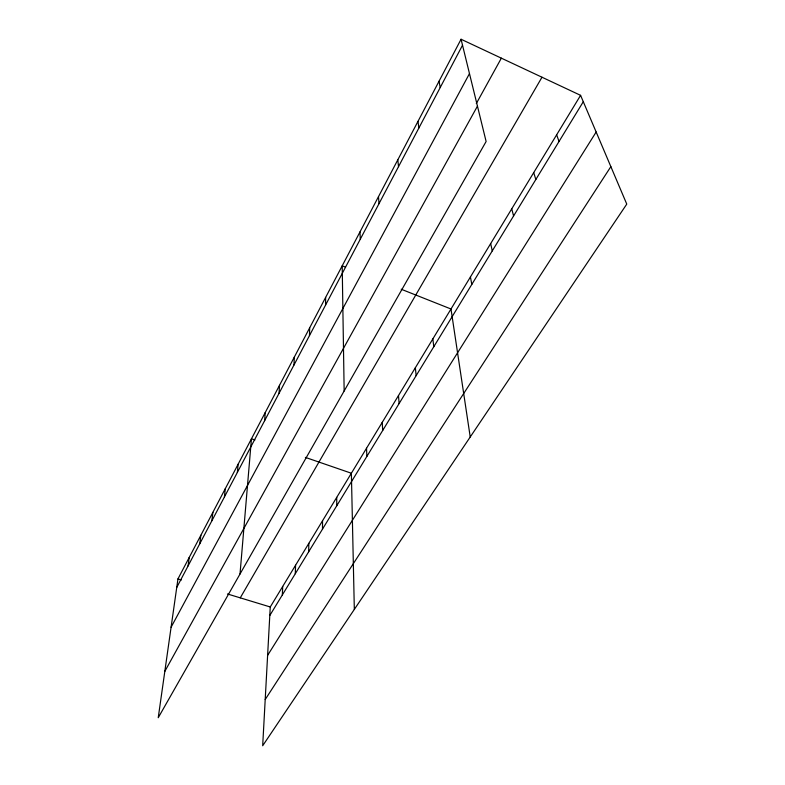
<?xml version="1.0" encoding="UTF-8"?>
<svg xmlns="http://www.w3.org/2000/svg" width="785" height="785" viewBox="0 0 785 785"><rect width="100%" height="100%" fill="white"/><g stroke="black" fill="none" stroke-linecap="round" stroke-linejoin="round"><path stroke-width="1.18" d="M325.579 305.031L325.628 297.417M322.488 529.149L322.547 520.759M308.662 551.796L308.839 543.357M309.476 335.587L309.673 327.826M295.288 573.717L295.562 565.239M293.983 364.996L294.316 357.116M282.335 594.942L282.708 586.434M580.586 95.338L270.256 606.972L262.681 745.75L626.764 204.11L580.586 95.338L461.06 39.25L177.95 578.928L158.236 717.726L486.121 141.496L461.06 39.25M279.048 393.334L279.509 385.337M264.643 420.652L265.232 412.557M240.014 574.002L251.445 438.815L254.919 440.012M237.355 472.442L238.149 464.18M224.402 497.013L225.295 488.682M211.881 520.749L212.863 512.369M199.782 543.72L200.842 535.282M188.076 565.936L189.214 557.458M176.743 587.435L462.522 45.206M171.091 627.225L469.479 73.594M476.318 103.551L501.36 58.159M164.811 671.391L477.457 106.132M240.259 597.856L541.984 77.224M269.795 615.499L583.294 101.716M267.616 655.347L596.158 132.017M265.202 699.513L610.858 166.636M177.95 578.928L181.384 579.978M227.473 593.97L270.256 606.972M305.365 457.39L351.376 473.237L354.329 609.405M345.528 267.135L342.201 265.821L344.154 390.989M401.204 289.233L450.992 308.996L470.225 436.99M556.643 134.814L559.038 141.467M533.721 172.612L535.821 179.52M511.741 208.839L513.586 215.963M490.674 243.585L492.264 250.906M439.031 81.247L440.218 87.528M470.441 276.938L471.795 284.445M417.973 121.39L418.905 127.965M432.839 338.924L433.801 346.715M397.809 159.826L398.515 166.655M415.353 367.753L416.138 375.662M398.495 395.552L399.114 403.568M378.498 196.642L378.988 203.707M382.236 422.359L382.688 430.474M359.981 231.938L360.276 239.209M366.536 448.245L366.85 456.438M336.716 497.396L336.775 505.726"/></g></svg>
